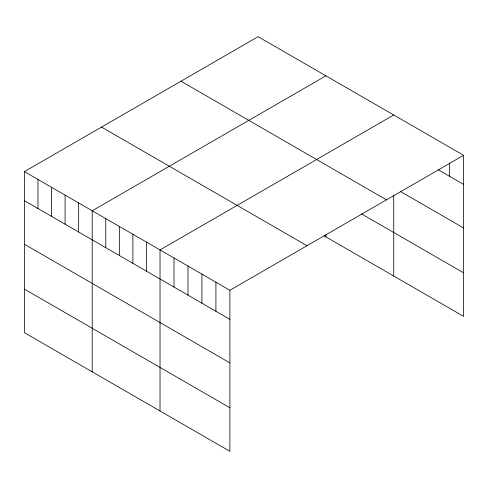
<?xml version="1.0" encoding="UTF-8"?>
<svg xmlns="http://www.w3.org/2000/svg" width="488" height="488" viewBox="0 0 488 488"><rect width="100%" height="100%" fill="white"/><g stroke="black" fill="none" stroke-linecap="round" stroke-linejoin="round"><path stroke-width="0.73" d="M24.4 171.624L229.885 290.256L229.885 451.315L24.4 332.676L24.4 171.624L258.115 36.685L463.6 155.324L463.6 316.376L323.989 235.771M325.923 75.835L92.208 210.773L92.208 371.825M393.737 114.985L160.021 249.923L160.021 410.975M229.885 290.256L463.6 155.324M438.194 169.726L463.6 184.397M400.721 191.65L463.6 227.951M180.987 81.215L386.472 199.854M361.443 213.848L463.6 272.822M101.528 127.093L307.013 245.732M24.4 200.696L229.885 319.329M24.4 244.25L229.885 362.883M24.4 289.122L229.885 407.761M449.625 162.913L449.625 176.327M393.737 195.096L393.737 276.043M325.923 234.716L325.923 236.894M215.916 282.192L215.916 311.265M201.941 274.122L201.941 303.194M187.965 266.058L187.965 295.13M173.996 257.987L173.996 287.06M146.461 242.091L146.461 271.163M132.895 234.258L132.895 263.331M119.334 226.432L119.334 255.505M105.774 218.6L105.774 247.672M78.647 202.941L78.647 232.014M65.087 195.109L65.087 224.181M51.527 187.282L51.527 216.355M37.96 179.45L37.96 208.522"/></g></svg>
